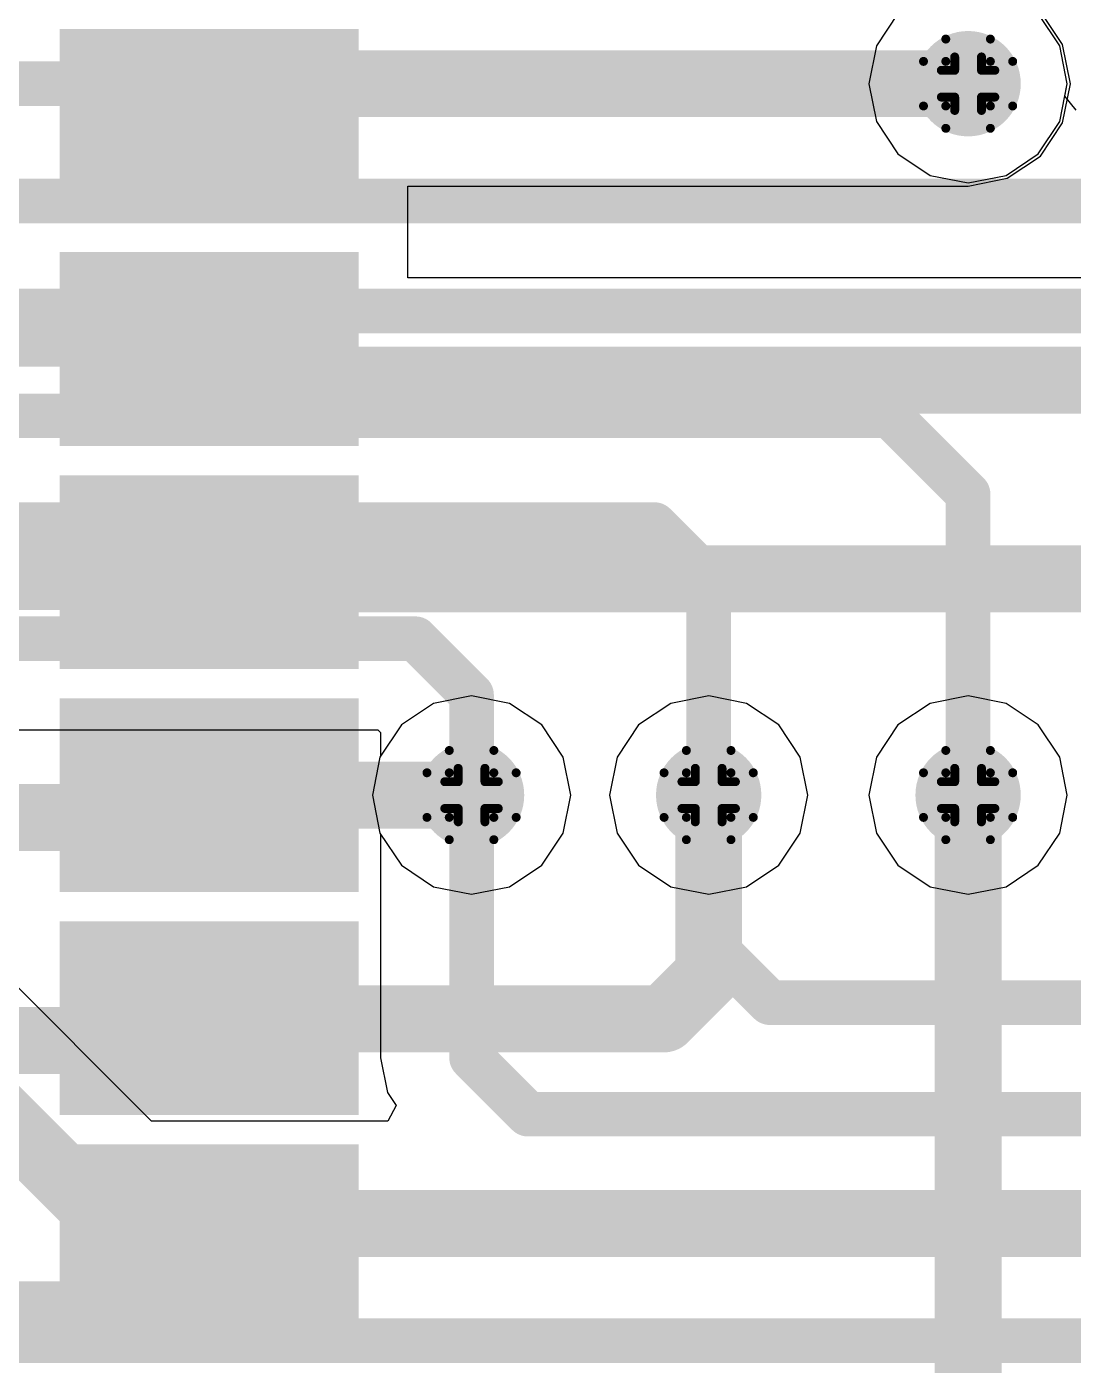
# Model space of a CAD drawing. Header units: inches. Extents: x 0 to 198, y 0 to 199.
# Drawn here: x 3.2224 to 3.457, y 2.0547 to 2.3548 of the extents above; entities that cross this region are included whole.
import ezdxf

# ---------------------------------------------------------------- set-up
doc = ezdxf.new("R2010")
doc.units = ezdxf.units.IN
doc.header["$MEASUREMENT"] = 0
for name, color, linetype in [('Bottom Layer', 5, 'Continuous'), ('Drill Drawing', 1, 'Continuous'), ('Layer 1', 16, 'Continuous'), ('Layer 2', 76, 'Continuous'), ('Top Layer', 1, 'Continuous'), ('Top Paste', 8, 'Continuous'), ('Top Solder', 216, 'Continuous'), ('Via Holes', 16, 'Continuous')]:
    doc.layers.add(name, color=color, linetype=linetype)

# ---------------------------------------------------------------- blocks, each defined once
blk = doc.blocks.new('41_SMD_UFL_M______47')
at = {"layer": 'Top Layer'}
for points in [[(-0.37402, 0.01732), (-0.31496, 0.01732), (-0.31496, -0.01811), (-0.37402, -0.01811)], [(-0.37402, -0.03268), (-0.31496, -0.03268), (-0.31496, -0.06811), (-0.37402, -0.06811)], [(-0.37402, -0.08268), (-0.31496, -0.08268), (-0.31496, -0.11811), (-0.37402, -0.11811)], [(-0.37402, -0.13268), (-0.31496, -0.13268), (-0.31496, -0.16811), (-0.37402, -0.16811)], [(-0.37402, -0.18268), (-0.31496, -0.18268), (-0.31496, -0.21811), (-0.37402, -0.21811)], [(-0.37402, -0.23268), (-0.31496, -0.23268), (-0.31496, -0.26811), (-0.37402, -0.26811)]]:
    blk.add_hatch(color=1, dxfattribs=at).paths.add_polyline_path(points)
at = {"layer": 'Top Paste'}
for points in [[(-0.37402, 0.01732), (-0.31496, 0.01732), (-0.31496, -0.01811), (-0.37402, -0.01811)], [(-0.37402, -0.03268), (-0.31496, -0.03268), (-0.31496, -0.06811), (-0.37402, -0.06811)], [(-0.37402, -0.08268), (-0.31496, -0.08268), (-0.31496, -0.11811), (-0.37402, -0.11811)], [(-0.37402, -0.13268), (-0.31496, -0.13268), (-0.31496, -0.16811), (-0.37402, -0.16811)], [(-0.37402, -0.18268), (-0.31496, -0.18268), (-0.31496, -0.21811), (-0.37402, -0.21811)], [(-0.37402, -0.23268), (-0.31496, -0.23268), (-0.31496, -0.26811), (-0.37402, -0.26811)]]:
    blk.add_hatch(color=8, dxfattribs=at).paths.add_polyline_path(points)
at = {"layer": 'Top Solder'}
for points in [[(-0.37802, 0.02132), (-0.31096, 0.02132), (-0.31096, -0.02211), (-0.37802, -0.02211)], [(-0.37802, -0.02868), (-0.31096, -0.02868), (-0.31096, -0.07211), (-0.37802, -0.07211)], [(-0.37802, -0.07868), (-0.31096, -0.07868), (-0.31096, -0.12211), (-0.37802, -0.12211)], [(-0.37802, -0.12868), (-0.31096, -0.12868), (-0.31096, -0.17211), (-0.37802, -0.17211)], [(-0.37802, -0.17868), (-0.31096, -0.17868), (-0.31096, -0.22211), (-0.37802, -0.22211)], [(-0.37802, -0.22868), (-0.31096, -0.22868), (-0.31096, -0.27211), (-0.37802, -0.27211)]]:
    blk.add_hatch(color=216, dxfattribs=at).paths.add_polyline_path(points)

msp = doc.modelspace()

# ---------------------------------------------------------------- hatches: boundary and pattern name
at = {"layer": 'Bottom Layer'}
h = msp.add_hatch(color=5, dxfattribs=at)
edge = h.paths.add_edge_path()
edge.add_arc((3.43346, 2.342), 0.01181, 0, 360)
h = msp.add_hatch(color=5, dxfattribs=at)
edge = h.paths.add_edge_path()
edge.add_arc((3.32212, 2.18253), 0.01181, 0, 360)
h = msp.add_hatch(color=5, dxfattribs=at)
edge = h.paths.add_edge_path()
edge.add_arc((3.37529, 2.18253), 0.01181, 0, 360)
h = msp.add_hatch(color=5, dxfattribs=at)
edge = h.paths.add_edge_path()
edge.add_arc((3.43346, 2.18253), 0.01181, 0, 360)
at = {"layer": 'Layer 1'}
h = msp.add_hatch(color=16, dxfattribs=at)
edge = h.paths.add_edge_path()
edge.add_arc((3.43346, 2.342), 0.01181, 0, 360)
h = msp.add_hatch(color=16, dxfattribs=at)
edge = h.paths.add_edge_path()
edge.add_arc((3.32212, 2.18253), 0.01181, 0, 360)
h = msp.add_hatch(color=16, dxfattribs=at)
edge = h.paths.add_edge_path()
edge.add_arc((3.37529, 2.18253), 0.01181, 0, 360)
h = msp.add_hatch(color=16, dxfattribs=at)
edge = h.paths.add_edge_path()
edge.add_arc((3.43346, 2.18253), 0.01181, 0, 360)
at = {"layer": 'Layer 2'}
h = msp.add_hatch(color=76, dxfattribs=at)
edge = h.paths.add_edge_path()
edge.add_arc((3.43346, 2.342), 0.01181, 0, 360)
h = msp.add_hatch(color=76, dxfattribs=at)
edge = h.paths.add_edge_path()
edge.add_arc((3.32212, 2.18253), 0.01181, 0, 360)
h = msp.add_hatch(color=76, dxfattribs=at)
edge = h.paths.add_edge_path()
edge.add_arc((3.37529, 2.18253), 0.01181, 0, 360)
h = msp.add_hatch(color=76, dxfattribs=at)
edge = h.paths.add_edge_path()
edge.add_arc((3.43346, 2.18253), 0.01181, 0, 360)
at = {"layer": 'Top Layer'}
h = msp.add_hatch(color=1, dxfattribs=at)
edge = h.paths.add_edge_path()
edge.add_arc((3.43346, 2.342), 0.01181, 0, 360)
h = msp.add_hatch(color=1, dxfattribs=at)
edge = h.paths.add_edge_path()
edge.add_arc((3.32212, 2.18253), 0.01181, 0, 360)
h = msp.add_hatch(color=1, dxfattribs=at)
edge = h.paths.add_edge_path()
edge.add_arc((3.37529, 2.18253), 0.01181, 0, 360)
h = msp.add_hatch(color=1, dxfattribs=at)
edge = h.paths.add_edge_path()
edge.add_arc((3.43346, 2.18253), 0.01181, 0, 360)
at = {"layer": 'Via Holes'}
h = msp.add_hatch(color=7, dxfattribs=at)
edge = h.paths.add_edge_path()
edge.add_arc((3.43346, 2.342), 0.00591, 0, 360)
h = msp.add_hatch(color=7, dxfattribs=at)
edge = h.paths.add_edge_path()
edge.add_arc((3.32212, 2.18253), 0.00591, 0, 360)
h = msp.add_hatch(color=7, dxfattribs=at)
edge = h.paths.add_edge_path()
edge.add_arc((3.37529, 2.18253), 0.00591, 0, 360)
h = msp.add_hatch(color=7, dxfattribs=at)
edge = h.paths.add_edge_path()
edge.add_arc((3.43346, 2.18253), 0.00591, 0, 360)

# ---------------------------------------------------------------- linework, layer by layer
at = {"layer": 'Bottom Layer'}
for p, q in [((3.45401, 2.35051), (3.44918, 2.35772)), ((3.4557, 2.342), (3.45401, 2.35051)), ((3.45514, 2.33917), (3.4557, 2.342)), ((3.45767, 2.33608), (3.45514, 2.33917)), ((3.06132, 2.19718), (3.3011, 2.19718)), ((3.3011, 2.19718), (3.30173, 2.19655)), ((3.30173, 2.19655), (3.30173, 2.19127)), ((3.30158, 2.19104), (3.29989, 2.18253)), ((3.30173, 2.19127), (3.30158, 2.19104)), ((3.29989, 2.18253), (3.30158, 2.17402)), ((3.30158, 2.17402), (3.30173, 2.17379)), ((3.30173, 2.17379), (3.30173, 2.12366)), ((3.25036, 2.10945), (3.20545, 2.15437)), ((3.30173, 2.12366), (3.30328, 2.11585)), ((3.30328, 2.11585), (3.3052, 2.11298)), ((3.3052, 2.11298), (3.30332, 2.10945)), ((3.30332, 2.10945), (3.25036, 2.10945))]:
    msp.add_line(p, q, dxfattribs=at)
for points in [[(2.34664, 2.342, 0.01, 0.01, 0), (3.43346, 2.342, 0.01, 0.01, 0)], [(2.77, 2.31569, 0.01, 0.01, 0), (3.51431, 2.31569, 0.01, 0.01, 0)], [(2.21598, 2.29102, 0.01, 0.01, 0), (3.46748, 2.29102, 0.01, 0.01, 0)], [(2.19415, 2.26754, 0.01, 0.01, 0), (3.41592, 2.26754, 0.01, 0.01, 0)], [(3.41592, 2.26754, 0.01, 0.01, 0), (3.43346, 2.25, 0.01, 0.01, 0)], [(3.43346, 2.18253, 0.01, 0.01, 0), (3.43346, 2.25, 0.01, 0.01, 0)], [(2.94, 2.24317, 0.01, 0.01, 0), (3.36312, 2.24317, 0.01, 0.01, 0)], [(3.36312, 2.24317, 0.01, 0.01, 0), (3.37529, 2.231, 0.01, 0.01, 0)], [(3.37529, 2.18253, 0.01, 0.01, 0), (3.37529, 2.231, 0.01, 0.01, 0)], [(3.05258, 2.21758, 0.01, 0.01, 0), (3.30955, 2.21758, 0.01, 0.01, 0)], [(3.30955, 2.21758, 0.01, 0.01, 0), (3.32212, 2.205, 0.01, 0.01, 0)], [(3.32212, 2.18253, 0.01, 0.01, 0), (3.32212, 2.205, 0.01, 0.01, 0)], [(3.32212, 2.12366, 0.01, 0.01, 0), (3.32212, 2.18253, 0.01, 0.01, 0)], [(3.37529, 2.14971, 0.01, 0.01, 0), (3.37529, 2.18253, 0.01, 0.01, 0)], [(3.37529, 2.14971, 0.01, 0.01, 0), (3.389, 2.136, 0.01, 0.01, 0)], [(3.18922, 2.13815, 0.015, 0.015, 0), (3.24086, 2.08651, 0.015, 0.015, 0)], [(3.389, 2.136, 0.01, 0.01, 0), (3.587, 2.136, 0.01, 0.01, 0)], [(3.32212, 2.12366, 0.01, 0.01, 0), (3.33478, 2.111, 0.01, 0.01, 0)], [(3.33478, 2.111, 0.01, 0.01, 0), (3.6074, 2.111, 0.01, 0.01, 0)], [(3.24086, 2.08651, 0.015, 0.015, 0), (4.05983, 2.08651, 0.015, 0.015, 0)], [(1.04989, 2.0602, 0.01, 0.01, 0), (3.83274, 2.0602, 0.01, 0.01, 0)]]:
    msp.add_lwpolyline(points, format="xyseb", dxfattribs=at)
for points in [[(3.43096, 2.342, 0.005, 0.005, 1), (3.43596, 2.342, 0.005, 0.005, 1)], [(3.41342, 2.26754, 0.005, 0.005, 1), (3.41842, 2.26754, 0.005, 0.005, 1)], [(3.41342, 2.26754, 0.005, 0.005, 1), (3.41842, 2.26754, 0.005, 0.005, 1)], [(3.43096, 2.25, 0.005, 0.005, 1), (3.43596, 2.25, 0.005, 0.005, 1)], [(3.43096, 2.25, 0.005, 0.005, 1), (3.43596, 2.25, 0.005, 0.005, 1)], [(3.36062, 2.24317, 0.005, 0.005, 1), (3.36562, 2.24317, 0.005, 0.005, 1)], [(3.36062, 2.24317, 0.005, 0.005, 1), (3.36562, 2.24317, 0.005, 0.005, 1)], [(3.37279, 2.231, 0.005, 0.005, 1), (3.37779, 2.231, 0.005, 0.005, 1)], [(3.37279, 2.231, 0.005, 0.005, 1), (3.37779, 2.231, 0.005, 0.005, 1)], [(3.30705, 2.21758, 0.005, 0.005, 1), (3.31205, 2.21758, 0.005, 0.005, 1)], [(3.30705, 2.21758, 0.005, 0.005, 1), (3.31205, 2.21758, 0.005, 0.005, 1)], [(3.31962, 2.205, 0.005, 0.005, 1), (3.32462, 2.205, 0.005, 0.005, 1)], [(3.31962, 2.205, 0.005, 0.005, 1), (3.32462, 2.205, 0.005, 0.005, 1)], [(3.31962, 2.18253, 0.005, 0.005, 1), (3.32462, 2.18253, 0.005, 0.005, 1)], [(3.31962, 2.18253, 0.005, 0.005, 1), (3.32462, 2.18253, 0.005, 0.005, 1)], [(3.37279, 2.18253, 0.005, 0.005, 1), (3.37779, 2.18253, 0.005, 0.005, 1)], [(3.37279, 2.18253, 0.005, 0.005, 1), (3.37779, 2.18253, 0.005, 0.005, 1)], [(3.43096, 2.18253, 0.005, 0.005, 1), (3.43596, 2.18253, 0.005, 0.005, 1)], [(3.37279, 2.14971, 0.005, 0.005, 1), (3.37779, 2.14971, 0.005, 0.005, 1)], [(3.37279, 2.14971, 0.005, 0.005, 1), (3.37779, 2.14971, 0.005, 0.005, 1)], [(3.3865, 2.136, 0.005, 0.005, 1), (3.3915, 2.136, 0.005, 0.005, 1)], [(3.3865, 2.136, 0.005, 0.005, 1), (3.3915, 2.136, 0.005, 0.005, 1)], [(3.31962, 2.12366, 0.005, 0.005, 1), (3.32462, 2.12366, 0.005, 0.005, 1)], [(3.31962, 2.12366, 0.005, 0.005, 1), (3.32462, 2.12366, 0.005, 0.005, 1)], [(3.33228, 2.111, 0.005, 0.005, 1), (3.33728, 2.111, 0.005, 0.005, 1)], [(3.33228, 2.111, 0.005, 0.005, 1), (3.33728, 2.111, 0.005, 0.005, 1)], [(3.23711, 2.08651, 0.0075, 0.0075, 1), (3.24461, 2.08651, 0.0075, 0.0075, 1)], [(3.23711, 2.08651, 0.0075, 0.0075, 1), (3.24461, 2.08651, 0.0075, 0.0075, 1)]]:
    msp.add_lwpolyline(points, format="xyseb", close=True, dxfattribs=at)
at = {"layer": 'Drill Drawing'}
for points in [[(3.42846, 2.347, 0.002, 0.002, 0), (3.42846, 2.352, 0.002, 0.002, 0)], [(3.42846, 2.352, 0.002, 0.002, 0), (3.43846, 2.352, 0.002, 0.002, 0)], [(3.43846, 2.347, 0.002, 0.002, 0), (3.43846, 2.352, 0.002, 0.002, 0)], [(3.42346, 2.337, 0.002, 0.002, 0), (3.42346, 2.347, 0.002, 0.002, 0)], [(3.42346, 2.347, 0.002, 0.002, 0), (3.42846, 2.347, 0.002, 0.002, 0)], [(3.43046, 2.345, 0.002, 0.002, 0), (3.43046, 2.348, 0.002, 0.002, 0)], [(3.43046, 2.348, 0.002, 0.002, 0), (3.43646, 2.348, 0.002, 0.002, 0)], [(3.43646, 2.345, 0.002, 0.002, 0), (3.43646, 2.348, 0.002, 0.002, 0)], [(3.43846, 2.347, 0.002, 0.002, 0), (3.44346, 2.347, 0.002, 0.002, 0)], [(3.44346, 2.337, 0.002, 0.002, 0), (3.44346, 2.347, 0.002, 0.002, 0)], [(3.42746, 2.339, 0.002, 0.002, 0), (3.42746, 2.345, 0.002, 0.002, 0)], [(3.42746, 2.345, 0.002, 0.002, 0), (3.43046, 2.345, 0.002, 0.002, 0)], [(3.43646, 2.345, 0.002, 0.002, 0), (3.43946, 2.345, 0.002, 0.002, 0)], [(3.43946, 2.339, 0.002, 0.002, 0), (3.43946, 2.345, 0.002, 0.002, 0)], [(3.42346, 2.337, 0.002, 0.002, 0), (3.42846, 2.337, 0.002, 0.002, 0)], [(3.42746, 2.339, 0.002, 0.002, 0), (3.43046, 2.339, 0.002, 0.002, 0)], [(3.42846, 2.332, 0.002, 0.002, 0), (3.42846, 2.337, 0.002, 0.002, 0)], [(3.43046, 2.336, 0.002, 0.002, 0), (3.43046, 2.339, 0.002, 0.002, 0)], [(3.43646, 2.339, 0.002, 0.002, 0), (3.43946, 2.339, 0.002, 0.002, 0)], [(3.43646, 2.336, 0.002, 0.002, 0), (3.43646, 2.339, 0.002, 0.002, 0)], [(3.43846, 2.337, 0.002, 0.002, 0), (3.44346, 2.337, 0.002, 0.002, 0)], [(3.43846, 2.332, 0.002, 0.002, 0), (3.43846, 2.337, 0.002, 0.002, 0)], [(3.43046, 2.336, 0.002, 0.002, 0), (3.43646, 2.336, 0.002, 0.002, 0)], [(3.42846, 2.332, 0.002, 0.002, 0), (3.43846, 2.332, 0.002, 0.002, 0)], [(3.31712, 2.18753, 0.002, 0.002, 0), (3.31712, 2.19253, 0.002, 0.002, 0)], [(3.31712, 2.19253, 0.002, 0.002, 0), (3.32712, 2.19253, 0.002, 0.002, 0)], [(3.32712, 2.18753, 0.002, 0.002, 0), (3.32712, 2.19253, 0.002, 0.002, 0)], [(3.37029, 2.18753, 0.002, 0.002, 0), (3.37029, 2.19253, 0.002, 0.002, 0)], [(3.37029, 2.19253, 0.002, 0.002, 0), (3.38029, 2.19253, 0.002, 0.002, 0)], [(3.38029, 2.18753, 0.002, 0.002, 0), (3.38029, 2.19253, 0.002, 0.002, 0)], [(3.42846, 2.18753, 0.002, 0.002, 0), (3.42846, 2.19253, 0.002, 0.002, 0)], [(3.42846, 2.19253, 0.002, 0.002, 0), (3.43846, 2.19253, 0.002, 0.002, 0)], [(3.43846, 2.18753, 0.002, 0.002, 0), (3.43846, 2.19253, 0.002, 0.002, 0)], [(3.31212, 2.17753, 0.002, 0.002, 0), (3.31212, 2.18753, 0.002, 0.002, 0)], [(3.31212, 2.18753, 0.002, 0.002, 0), (3.31712, 2.18753, 0.002, 0.002, 0)], [(3.31912, 2.18553, 0.002, 0.002, 0), (3.31912, 2.18853, 0.002, 0.002, 0)], [(3.31912, 2.18853, 0.002, 0.002, 0), (3.32512, 2.18853, 0.002, 0.002, 0)], [(3.32512, 2.18553, 0.002, 0.002, 0), (3.32512, 2.18853, 0.002, 0.002, 0)], [(3.32712, 2.18753, 0.002, 0.002, 0), (3.33212, 2.18753, 0.002, 0.002, 0)], [(3.33212, 2.17753, 0.002, 0.002, 0), (3.33212, 2.18753, 0.002, 0.002, 0)], [(3.36529, 2.17753, 0.002, 0.002, 0), (3.36529, 2.18753, 0.002, 0.002, 0)], [(3.36529, 2.18753, 0.002, 0.002, 0), (3.37029, 2.18753, 0.002, 0.002, 0)], [(3.37229, 2.18553, 0.002, 0.002, 0), (3.37229, 2.18853, 0.002, 0.002, 0)], [(3.37229, 2.18853, 0.002, 0.002, 0), (3.37829, 2.18853, 0.002, 0.002, 0)], [(3.37829, 2.18553, 0.002, 0.002, 0), (3.37829, 2.18853, 0.002, 0.002, 0)], [(3.38029, 2.18753, 0.002, 0.002, 0), (3.38529, 2.18753, 0.002, 0.002, 0)], [(3.38529, 2.17753, 0.002, 0.002, 0), (3.38529, 2.18753, 0.002, 0.002, 0)], [(3.42346, 2.17753, 0.002, 0.002, 0), (3.42346, 2.18753, 0.002, 0.002, 0)], [(3.42346, 2.18753, 0.002, 0.002, 0), (3.42846, 2.18753, 0.002, 0.002, 0)], [(3.43046, 2.18553, 0.002, 0.002, 0), (3.43046, 2.18853, 0.002, 0.002, 0)], [(3.43046, 2.18853, 0.002, 0.002, 0), (3.43646, 2.18853, 0.002, 0.002, 0)], [(3.43646, 2.18553, 0.002, 0.002, 0), (3.43646, 2.18853, 0.002, 0.002, 0)], [(3.43846, 2.18753, 0.002, 0.002, 0), (3.44346, 2.18753, 0.002, 0.002, 0)], [(3.44346, 2.17753, 0.002, 0.002, 0), (3.44346, 2.18753, 0.002, 0.002, 0)], [(3.31612, 2.17953, 0.002, 0.002, 0), (3.31612, 2.18553, 0.002, 0.002, 0)], [(3.31612, 2.18553, 0.002, 0.002, 0), (3.31912, 2.18553, 0.002, 0.002, 0)], [(3.32512, 2.18553, 0.002, 0.002, 0), (3.32812, 2.18553, 0.002, 0.002, 0)], [(3.32812, 2.17953, 0.002, 0.002, 0), (3.32812, 2.18553, 0.002, 0.002, 0)], [(3.36929, 2.17953, 0.002, 0.002, 0), (3.36929, 2.18553, 0.002, 0.002, 0)], [(3.36929, 2.18553, 0.002, 0.002, 0), (3.37229, 2.18553, 0.002, 0.002, 0)], [(3.37829, 2.18553, 0.002, 0.002, 0), (3.38129, 2.18553, 0.002, 0.002, 0)], [(3.38129, 2.17953, 0.002, 0.002, 0), (3.38129, 2.18553, 0.002, 0.002, 0)], [(3.42746, 2.17953, 0.002, 0.002, 0), (3.42746, 2.18553, 0.002, 0.002, 0)], [(3.42746, 2.18553, 0.002, 0.002, 0), (3.43046, 2.18553, 0.002, 0.002, 0)], [(3.43646, 2.18553, 0.002, 0.002, 0), (3.43946, 2.18553, 0.002, 0.002, 0)], [(3.43946, 2.17953, 0.002, 0.002, 0), (3.43946, 2.18553, 0.002, 0.002, 0)], [(3.31212, 2.17753, 0.002, 0.002, 0), (3.31712, 2.17753, 0.002, 0.002, 0)], [(3.31612, 2.17953, 0.002, 0.002, 0), (3.31912, 2.17953, 0.002, 0.002, 0)], [(3.31712, 2.17253, 0.002, 0.002, 0), (3.31712, 2.17753, 0.002, 0.002, 0)], [(3.31912, 2.17653, 0.002, 0.002, 0), (3.31912, 2.17953, 0.002, 0.002, 0)], [(3.32512, 2.17953, 0.002, 0.002, 0), (3.32812, 2.17953, 0.002, 0.002, 0)], [(3.32512, 2.17653, 0.002, 0.002, 0), (3.32512, 2.17953, 0.002, 0.002, 0)], [(3.32712, 2.17753, 0.002, 0.002, 0), (3.33212, 2.17753, 0.002, 0.002, 0)], [(3.32712, 2.17253, 0.002, 0.002, 0), (3.32712, 2.17753, 0.002, 0.002, 0)], [(3.36529, 2.17753, 0.002, 0.002, 0), (3.37029, 2.17753, 0.002, 0.002, 0)], [(3.36929, 2.17953, 0.002, 0.002, 0), (3.37229, 2.17953, 0.002, 0.002, 0)], [(3.37029, 2.17253, 0.002, 0.002, 0), (3.37029, 2.17753, 0.002, 0.002, 0)], [(3.37229, 2.17653, 0.002, 0.002, 0), (3.37229, 2.17953, 0.002, 0.002, 0)], [(3.37829, 2.17953, 0.002, 0.002, 0), (3.38129, 2.17953, 0.002, 0.002, 0)], [(3.37829, 2.17653, 0.002, 0.002, 0), (3.37829, 2.17953, 0.002, 0.002, 0)], [(3.38029, 2.17753, 0.002, 0.002, 0), (3.38529, 2.17753, 0.002, 0.002, 0)], [(3.38029, 2.17253, 0.002, 0.002, 0), (3.38029, 2.17753, 0.002, 0.002, 0)], [(3.42346, 2.17753, 0.002, 0.002, 0), (3.42846, 2.17753, 0.002, 0.002, 0)], [(3.42746, 2.17953, 0.002, 0.002, 0), (3.43046, 2.17953, 0.002, 0.002, 0)], [(3.42846, 2.17253, 0.002, 0.002, 0), (3.42846, 2.17753, 0.002, 0.002, 0)], [(3.43046, 2.17653, 0.002, 0.002, 0), (3.43046, 2.17953, 0.002, 0.002, 0)], [(3.43646, 2.17953, 0.002, 0.002, 0), (3.43946, 2.17953, 0.002, 0.002, 0)], [(3.43646, 2.17653, 0.002, 0.002, 0), (3.43646, 2.17953, 0.002, 0.002, 0)], [(3.43846, 2.17753, 0.002, 0.002, 0), (3.44346, 2.17753, 0.002, 0.002, 0)], [(3.43846, 2.17253, 0.002, 0.002, 0), (3.43846, 2.17753, 0.002, 0.002, 0)], [(3.31912, 2.17653, 0.002, 0.002, 0), (3.32512, 2.17653, 0.002, 0.002, 0)], [(3.37229, 2.17653, 0.002, 0.002, 0), (3.37829, 2.17653, 0.002, 0.002, 0)], [(3.43046, 2.17653, 0.002, 0.002, 0), (3.43646, 2.17653, 0.002, 0.002, 0)], [(3.31712, 2.17253, 0.002, 0.002, 0), (3.32712, 2.17253, 0.002, 0.002, 0)], [(3.37029, 2.17253, 0.002, 0.002, 0), (3.38029, 2.17253, 0.002, 0.002, 0)], [(3.42846, 2.17253, 0.002, 0.002, 0), (3.43846, 2.17253, 0.002, 0.002, 0)]]:
    msp.add_lwpolyline(points, format="xyseb", dxfattribs=at)
for points in [[(3.42796, 2.352, 0.001, 0.001, 1), (3.42896, 2.352, 0.001, 0.001, 1)], [(3.42796, 2.352, 0.001, 0.001, 1), (3.42896, 2.352, 0.001, 0.001, 1)], [(3.43796, 2.352, 0.001, 0.001, 1), (3.43896, 2.352, 0.001, 0.001, 1)], [(3.43796, 2.352, 0.001, 0.001, 1), (3.43896, 2.352, 0.001, 0.001, 1)], [(3.42296, 2.347, 0.001, 0.001, 1), (3.42396, 2.347, 0.001, 0.001, 1)], [(3.42296, 2.347, 0.001, 0.001, 1), (3.42396, 2.347, 0.001, 0.001, 1)], [(3.42796, 2.347, 0.001, 0.001, 1), (3.42896, 2.347, 0.001, 0.001, 1)], [(3.42796, 2.347, 0.001, 0.001, 1), (3.42896, 2.347, 0.001, 0.001, 1)], [(3.42996, 2.348, 0.001, 0.001, 1), (3.43096, 2.348, 0.001, 0.001, 1)], [(3.42996, 2.348, 0.001, 0.001, 1), (3.43096, 2.348, 0.001, 0.001, 1)], [(3.43596, 2.348, 0.001, 0.001, 1), (3.43696, 2.348, 0.001, 0.001, 1)], [(3.43596, 2.348, 0.001, 0.001, 1), (3.43696, 2.348, 0.001, 0.001, 1)], [(3.43796, 2.347, 0.001, 0.001, 1), (3.43896, 2.347, 0.001, 0.001, 1)], [(3.43796, 2.347, 0.001, 0.001, 1), (3.43896, 2.347, 0.001, 0.001, 1)], [(3.44296, 2.347, 0.001, 0.001, 1), (3.44396, 2.347, 0.001, 0.001, 1)], [(3.44296, 2.347, 0.001, 0.001, 1), (3.44396, 2.347, 0.001, 0.001, 1)], [(3.42696, 2.345, 0.001, 0.001, 1), (3.42796, 2.345, 0.001, 0.001, 1)], [(3.42696, 2.345, 0.001, 0.001, 1), (3.42796, 2.345, 0.001, 0.001, 1)], [(3.42996, 2.345, 0.001, 0.001, 1), (3.43096, 2.345, 0.001, 0.001, 1)], [(3.42996, 2.345, 0.001, 0.001, 1), (3.43096, 2.345, 0.001, 0.001, 1)], [(3.43596, 2.345, 0.001, 0.001, 1), (3.43696, 2.345, 0.001, 0.001, 1)], [(3.43596, 2.345, 0.001, 0.001, 1), (3.43696, 2.345, 0.001, 0.001, 1)], [(3.43896, 2.345, 0.001, 0.001, 1), (3.43996, 2.345, 0.001, 0.001, 1)], [(3.43896, 2.345, 0.001, 0.001, 1), (3.43996, 2.345, 0.001, 0.001, 1)], [(3.42296, 2.337, 0.001, 0.001, 1), (3.42396, 2.337, 0.001, 0.001, 1)], [(3.42296, 2.337, 0.001, 0.001, 1), (3.42396, 2.337, 0.001, 0.001, 1)], [(3.42696, 2.339, 0.001, 0.001, 1), (3.42796, 2.339, 0.001, 0.001, 1)], [(3.42696, 2.339, 0.001, 0.001, 1), (3.42796, 2.339, 0.001, 0.001, 1)], [(3.42796, 2.337, 0.001, 0.001, 1), (3.42896, 2.337, 0.001, 0.001, 1)], [(3.42796, 2.337, 0.001, 0.001, 1), (3.42896, 2.337, 0.001, 0.001, 1)], [(3.42996, 2.339, 0.001, 0.001, 1), (3.43096, 2.339, 0.001, 0.001, 1)], [(3.42996, 2.339, 0.001, 0.001, 1), (3.43096, 2.339, 0.001, 0.001, 1)], [(3.43596, 2.339, 0.001, 0.001, 1), (3.43696, 2.339, 0.001, 0.001, 1)], [(3.43596, 2.339, 0.001, 0.001, 1), (3.43696, 2.339, 0.001, 0.001, 1)], [(3.43796, 2.337, 0.001, 0.001, 1), (3.43896, 2.337, 0.001, 0.001, 1)], [(3.43796, 2.337, 0.001, 0.001, 1), (3.43896, 2.337, 0.001, 0.001, 1)], [(3.43896, 2.339, 0.001, 0.001, 1), (3.43996, 2.339, 0.001, 0.001, 1)], [(3.43896, 2.339, 0.001, 0.001, 1), (3.43996, 2.339, 0.001, 0.001, 1)], [(3.44296, 2.337, 0.001, 0.001, 1), (3.44396, 2.337, 0.001, 0.001, 1)], [(3.44296, 2.337, 0.001, 0.001, 1), (3.44396, 2.337, 0.001, 0.001, 1)], [(3.42996, 2.336, 0.001, 0.001, 1), (3.43096, 2.336, 0.001, 0.001, 1)], [(3.42996, 2.336, 0.001, 0.001, 1), (3.43096, 2.336, 0.001, 0.001, 1)], [(3.43596, 2.336, 0.001, 0.001, 1), (3.43696, 2.336, 0.001, 0.001, 1)], [(3.43596, 2.336, 0.001, 0.001, 1), (3.43696, 2.336, 0.001, 0.001, 1)], [(3.42796, 2.332, 0.001, 0.001, 1), (3.42896, 2.332, 0.001, 0.001, 1)], [(3.42796, 2.332, 0.001, 0.001, 1), (3.42896, 2.332, 0.001, 0.001, 1)], [(3.43796, 2.332, 0.001, 0.001, 1), (3.43896, 2.332, 0.001, 0.001, 1)], [(3.43796, 2.332, 0.001, 0.001, 1), (3.43896, 2.332, 0.001, 0.001, 1)], [(3.31662, 2.19253, 0.001, 0.001, 1), (3.31762, 2.19253, 0.001, 0.001, 1)], [(3.31662, 2.19253, 0.001, 0.001, 1), (3.31762, 2.19253, 0.001, 0.001, 1)], [(3.32662, 2.19253, 0.001, 0.001, 1), (3.32762, 2.19253, 0.001, 0.001, 1)], [(3.32662, 2.19253, 0.001, 0.001, 1), (3.32762, 2.19253, 0.001, 0.001, 1)], [(3.36979, 2.19253, 0.001, 0.001, 1), (3.37079, 2.19253, 0.001, 0.001, 1)], [(3.36979, 2.19253, 0.001, 0.001, 1), (3.37079, 2.19253, 0.001, 0.001, 1)], [(3.37979, 2.19253, 0.001, 0.001, 1), (3.38079, 2.19253, 0.001, 0.001, 1)], [(3.37979, 2.19253, 0.001, 0.001, 1), (3.38079, 2.19253, 0.001, 0.001, 1)], [(3.42796, 2.19253, 0.001, 0.001, 1), (3.42896, 2.19253, 0.001, 0.001, 1)], [(3.42796, 2.19253, 0.001, 0.001, 1), (3.42896, 2.19253, 0.001, 0.001, 1)], [(3.43796, 2.19253, 0.001, 0.001, 1), (3.43896, 2.19253, 0.001, 0.001, 1)], [(3.43796, 2.19253, 0.001, 0.001, 1), (3.43896, 2.19253, 0.001, 0.001, 1)], [(3.31162, 2.18753, 0.001, 0.001, 1), (3.31262, 2.18753, 0.001, 0.001, 1)], [(3.31162, 2.18753, 0.001, 0.001, 1), (3.31262, 2.18753, 0.001, 0.001, 1)], [(3.31662, 2.18753, 0.001, 0.001, 1), (3.31762, 2.18753, 0.001, 0.001, 1)], [(3.31662, 2.18753, 0.001, 0.001, 1), (3.31762, 2.18753, 0.001, 0.001, 1)], [(3.31862, 2.18853, 0.001, 0.001, 1), (3.31962, 2.18853, 0.001, 0.001, 1)], [(3.31862, 2.18853, 0.001, 0.001, 1), (3.31962, 2.18853, 0.001, 0.001, 1)], [(3.32462, 2.18853, 0.001, 0.001, 1), (3.32562, 2.18853, 0.001, 0.001, 1)], [(3.32462, 2.18853, 0.001, 0.001, 1), (3.32562, 2.18853, 0.001, 0.001, 1)], [(3.32662, 2.18753, 0.001, 0.001, 1), (3.32762, 2.18753, 0.001, 0.001, 1)], [(3.32662, 2.18753, 0.001, 0.001, 1), (3.32762, 2.18753, 0.001, 0.001, 1)], [(3.33162, 2.18753, 0.001, 0.001, 1), (3.33262, 2.18753, 0.001, 0.001, 1)], [(3.33162, 2.18753, 0.001, 0.001, 1), (3.33262, 2.18753, 0.001, 0.001, 1)], [(3.36479, 2.18753, 0.001, 0.001, 1), (3.36579, 2.18753, 0.001, 0.001, 1)], [(3.36479, 2.18753, 0.001, 0.001, 1), (3.36579, 2.18753, 0.001, 0.001, 1)], [(3.36979, 2.18753, 0.001, 0.001, 1), (3.37079, 2.18753, 0.001, 0.001, 1)], [(3.36979, 2.18753, 0.001, 0.001, 1), (3.37079, 2.18753, 0.001, 0.001, 1)], [(3.37179, 2.18853, 0.001, 0.001, 1), (3.37279, 2.18853, 0.001, 0.001, 1)], [(3.37179, 2.18853, 0.001, 0.001, 1), (3.37279, 2.18853, 0.001, 0.001, 1)], [(3.37779, 2.18853, 0.001, 0.001, 1), (3.37879, 2.18853, 0.001, 0.001, 1)], [(3.37779, 2.18853, 0.001, 0.001, 1), (3.37879, 2.18853, 0.001, 0.001, 1)], [(3.37979, 2.18753, 0.001, 0.001, 1), (3.38079, 2.18753, 0.001, 0.001, 1)], [(3.37979, 2.18753, 0.001, 0.001, 1), (3.38079, 2.18753, 0.001, 0.001, 1)], [(3.38479, 2.18753, 0.001, 0.001, 1), (3.38579, 2.18753, 0.001, 0.001, 1)], [(3.38479, 2.18753, 0.001, 0.001, 1), (3.38579, 2.18753, 0.001, 0.001, 1)], [(3.42296, 2.18753, 0.001, 0.001, 1), (3.42396, 2.18753, 0.001, 0.001, 1)], [(3.42296, 2.18753, 0.001, 0.001, 1), (3.42396, 2.18753, 0.001, 0.001, 1)], [(3.42796, 2.18753, 0.001, 0.001, 1), (3.42896, 2.18753, 0.001, 0.001, 1)], [(3.42796, 2.18753, 0.001, 0.001, 1), (3.42896, 2.18753, 0.001, 0.001, 1)], [(3.42996, 2.18853, 0.001, 0.001, 1), (3.43096, 2.18853, 0.001, 0.001, 1)], [(3.42996, 2.18853, 0.001, 0.001, 1), (3.43096, 2.18853, 0.001, 0.001, 1)], [(3.43596, 2.18853, 0.001, 0.001, 1), (3.43696, 2.18853, 0.001, 0.001, 1)], [(3.43596, 2.18853, 0.001, 0.001, 1), (3.43696, 2.18853, 0.001, 0.001, 1)], [(3.43796, 2.18753, 0.001, 0.001, 1), (3.43896, 2.18753, 0.001, 0.001, 1)], [(3.43796, 2.18753, 0.001, 0.001, 1), (3.43896, 2.18753, 0.001, 0.001, 1)], [(3.44296, 2.18753, 0.001, 0.001, 1), (3.44396, 2.18753, 0.001, 0.001, 1)], [(3.44296, 2.18753, 0.001, 0.001, 1), (3.44396, 2.18753, 0.001, 0.001, 1)], [(3.31562, 2.18553, 0.001, 0.001, 1), (3.31662, 2.18553, 0.001, 0.001, 1)], [(3.31562, 2.18553, 0.001, 0.001, 1), (3.31662, 2.18553, 0.001, 0.001, 1)], [(3.31862, 2.18553, 0.001, 0.001, 1), (3.31962, 2.18553, 0.001, 0.001, 1)], [(3.31862, 2.18553, 0.001, 0.001, 1), (3.31962, 2.18553, 0.001, 0.001, 1)], [(3.32462, 2.18553, 0.001, 0.001, 1), (3.32562, 2.18553, 0.001, 0.001, 1)], [(3.32462, 2.18553, 0.001, 0.001, 1), (3.32562, 2.18553, 0.001, 0.001, 1)], [(3.32762, 2.18553, 0.001, 0.001, 1), (3.32862, 2.18553, 0.001, 0.001, 1)], [(3.32762, 2.18553, 0.001, 0.001, 1), (3.32862, 2.18553, 0.001, 0.001, 1)], [(3.36879, 2.18553, 0.001, 0.001, 1), (3.36979, 2.18553, 0.001, 0.001, 1)], [(3.36879, 2.18553, 0.001, 0.001, 1), (3.36979, 2.18553, 0.001, 0.001, 1)], [(3.37179, 2.18553, 0.001, 0.001, 1), (3.37279, 2.18553, 0.001, 0.001, 1)], [(3.37179, 2.18553, 0.001, 0.001, 1), (3.37279, 2.18553, 0.001, 0.001, 1)], [(3.37779, 2.18553, 0.001, 0.001, 1), (3.37879, 2.18553, 0.001, 0.001, 1)], [(3.37779, 2.18553, 0.001, 0.001, 1), (3.37879, 2.18553, 0.001, 0.001, 1)], [(3.38079, 2.18553, 0.001, 0.001, 1), (3.38179, 2.18553, 0.001, 0.001, 1)], [(3.38079, 2.18553, 0.001, 0.001, 1), (3.38179, 2.18553, 0.001, 0.001, 1)], [(3.42696, 2.18553, 0.001, 0.001, 1), (3.42796, 2.18553, 0.001, 0.001, 1)], [(3.42696, 2.18553, 0.001, 0.001, 1), (3.42796, 2.18553, 0.001, 0.001, 1)], [(3.42996, 2.18553, 0.001, 0.001, 1), (3.43096, 2.18553, 0.001, 0.001, 1)], [(3.42996, 2.18553, 0.001, 0.001, 1), (3.43096, 2.18553, 0.001, 0.001, 1)], [(3.43596, 2.18553, 0.001, 0.001, 1), (3.43696, 2.18553, 0.001, 0.001, 1)], [(3.43596, 2.18553, 0.001, 0.001, 1), (3.43696, 2.18553, 0.001, 0.001, 1)], [(3.43896, 2.18553, 0.001, 0.001, 1), (3.43996, 2.18553, 0.001, 0.001, 1)], [(3.43896, 2.18553, 0.001, 0.001, 1), (3.43996, 2.18553, 0.001, 0.001, 1)], [(3.31162, 2.17753, 0.001, 0.001, 1), (3.31262, 2.17753, 0.001, 0.001, 1)], [(3.31162, 2.17753, 0.001, 0.001, 1), (3.31262, 2.17753, 0.001, 0.001, 1)], [(3.31562, 2.17953, 0.001, 0.001, 1), (3.31662, 2.17953, 0.001, 0.001, 1)], [(3.31562, 2.17953, 0.001, 0.001, 1), (3.31662, 2.17953, 0.001, 0.001, 1)], [(3.31662, 2.17753, 0.001, 0.001, 1), (3.31762, 2.17753, 0.001, 0.001, 1)], [(3.31662, 2.17753, 0.001, 0.001, 1), (3.31762, 2.17753, 0.001, 0.001, 1)], [(3.31862, 2.17953, 0.001, 0.001, 1), (3.31962, 2.17953, 0.001, 0.001, 1)], [(3.31862, 2.17953, 0.001, 0.001, 1), (3.31962, 2.17953, 0.001, 0.001, 1)], [(3.32462, 2.17953, 0.001, 0.001, 1), (3.32562, 2.17953, 0.001, 0.001, 1)], [(3.32462, 2.17953, 0.001, 0.001, 1), (3.32562, 2.17953, 0.001, 0.001, 1)], [(3.32662, 2.17753, 0.001, 0.001, 1), (3.32762, 2.17753, 0.001, 0.001, 1)], [(3.32662, 2.17753, 0.001, 0.001, 1), (3.32762, 2.17753, 0.001, 0.001, 1)], [(3.32762, 2.17953, 0.001, 0.001, 1), (3.32862, 2.17953, 0.001, 0.001, 1)], [(3.32762, 2.17953, 0.001, 0.001, 1), (3.32862, 2.17953, 0.001, 0.001, 1)], [(3.33162, 2.17753, 0.001, 0.001, 1), (3.33262, 2.17753, 0.001, 0.001, 1)], [(3.33162, 2.17753, 0.001, 0.001, 1), (3.33262, 2.17753, 0.001, 0.001, 1)], [(3.36479, 2.17753, 0.001, 0.001, 1), (3.36579, 2.17753, 0.001, 0.001, 1)], [(3.36479, 2.17753, 0.001, 0.001, 1), (3.36579, 2.17753, 0.001, 0.001, 1)], [(3.36879, 2.17953, 0.001, 0.001, 1), (3.36979, 2.17953, 0.001, 0.001, 1)], [(3.36879, 2.17953, 0.001, 0.001, 1), (3.36979, 2.17953, 0.001, 0.001, 1)], [(3.36979, 2.17753, 0.001, 0.001, 1), (3.37079, 2.17753, 0.001, 0.001, 1)], [(3.36979, 2.17753, 0.001, 0.001, 1), (3.37079, 2.17753, 0.001, 0.001, 1)], [(3.37179, 2.17953, 0.001, 0.001, 1), (3.37279, 2.17953, 0.001, 0.001, 1)], [(3.37179, 2.17953, 0.001, 0.001, 1), (3.37279, 2.17953, 0.001, 0.001, 1)], [(3.37779, 2.17953, 0.001, 0.001, 1), (3.37879, 2.17953, 0.001, 0.001, 1)], [(3.37779, 2.17953, 0.001, 0.001, 1), (3.37879, 2.17953, 0.001, 0.001, 1)], [(3.37979, 2.17753, 0.001, 0.001, 1), (3.38079, 2.17753, 0.001, 0.001, 1)], [(3.37979, 2.17753, 0.001, 0.001, 1), (3.38079, 2.17753, 0.001, 0.001, 1)], [(3.38079, 2.17953, 0.001, 0.001, 1), (3.38179, 2.17953, 0.001, 0.001, 1)], [(3.38079, 2.17953, 0.001, 0.001, 1), (3.38179, 2.17953, 0.001, 0.001, 1)], [(3.38479, 2.17753, 0.001, 0.001, 1), (3.38579, 2.17753, 0.001, 0.001, 1)], [(3.38479, 2.17753, 0.001, 0.001, 1), (3.38579, 2.17753, 0.001, 0.001, 1)], [(3.42296, 2.17753, 0.001, 0.001, 1), (3.42396, 2.17753, 0.001, 0.001, 1)], [(3.42296, 2.17753, 0.001, 0.001, 1), (3.42396, 2.17753, 0.001, 0.001, 1)], [(3.42696, 2.17953, 0.001, 0.001, 1), (3.42796, 2.17953, 0.001, 0.001, 1)], [(3.42696, 2.17953, 0.001, 0.001, 1), (3.42796, 2.17953, 0.001, 0.001, 1)], [(3.42796, 2.17753, 0.001, 0.001, 1), (3.42896, 2.17753, 0.001, 0.001, 1)], [(3.42796, 2.17753, 0.001, 0.001, 1), (3.42896, 2.17753, 0.001, 0.001, 1)], [(3.42996, 2.17953, 0.001, 0.001, 1), (3.43096, 2.17953, 0.001, 0.001, 1)], [(3.42996, 2.17953, 0.001, 0.001, 1), (3.43096, 2.17953, 0.001, 0.001, 1)], [(3.43596, 2.17953, 0.001, 0.001, 1), (3.43696, 2.17953, 0.001, 0.001, 1)], [(3.43596, 2.17953, 0.001, 0.001, 1), (3.43696, 2.17953, 0.001, 0.001, 1)], [(3.43796, 2.17753, 0.001, 0.001, 1), (3.43896, 2.17753, 0.001, 0.001, 1)], [(3.43796, 2.17753, 0.001, 0.001, 1), (3.43896, 2.17753, 0.001, 0.001, 1)], [(3.43896, 2.17953, 0.001, 0.001, 1), (3.43996, 2.17953, 0.001, 0.001, 1)], [(3.43896, 2.17953, 0.001, 0.001, 1), (3.43996, 2.17953, 0.001, 0.001, 1)], [(3.44296, 2.17753, 0.001, 0.001, 1), (3.44396, 2.17753, 0.001, 0.001, 1)], [(3.44296, 2.17753, 0.001, 0.001, 1), (3.44396, 2.17753, 0.001, 0.001, 1)], [(3.31862, 2.17653, 0.001, 0.001, 1), (3.31962, 2.17653, 0.001, 0.001, 1)], [(3.31862, 2.17653, 0.001, 0.001, 1), (3.31962, 2.17653, 0.001, 0.001, 1)], [(3.32462, 2.17653, 0.001, 0.001, 1), (3.32562, 2.17653, 0.001, 0.001, 1)], [(3.32462, 2.17653, 0.001, 0.001, 1), (3.32562, 2.17653, 0.001, 0.001, 1)], [(3.37179, 2.17653, 0.001, 0.001, 1), (3.37279, 2.17653, 0.001, 0.001, 1)], [(3.37179, 2.17653, 0.001, 0.001, 1), (3.37279, 2.17653, 0.001, 0.001, 1)], [(3.37779, 2.17653, 0.001, 0.001, 1), (3.37879, 2.17653, 0.001, 0.001, 1)], [(3.37779, 2.17653, 0.001, 0.001, 1), (3.37879, 2.17653, 0.001, 0.001, 1)], [(3.42996, 2.17653, 0.001, 0.001, 1), (3.43096, 2.17653, 0.001, 0.001, 1)], [(3.42996, 2.17653, 0.001, 0.001, 1), (3.43096, 2.17653, 0.001, 0.001, 1)], [(3.43596, 2.17653, 0.001, 0.001, 1), (3.43696, 2.17653, 0.001, 0.001, 1)], [(3.43596, 2.17653, 0.001, 0.001, 1), (3.43696, 2.17653, 0.001, 0.001, 1)], [(3.31662, 2.17253, 0.001, 0.001, 1), (3.31762, 2.17253, 0.001, 0.001, 1)], [(3.31662, 2.17253, 0.001, 0.001, 1), (3.31762, 2.17253, 0.001, 0.001, 1)], [(3.32662, 2.17253, 0.001, 0.001, 1), (3.32762, 2.17253, 0.001, 0.001, 1)], [(3.32662, 2.17253, 0.001, 0.001, 1), (3.32762, 2.17253, 0.001, 0.001, 1)], [(3.36979, 2.17253, 0.001, 0.001, 1), (3.37079, 2.17253, 0.001, 0.001, 1)], [(3.36979, 2.17253, 0.001, 0.001, 1), (3.37079, 2.17253, 0.001, 0.001, 1)], [(3.37979, 2.17253, 0.001, 0.001, 1), (3.38079, 2.17253, 0.001, 0.001, 1)], [(3.37979, 2.17253, 0.001, 0.001, 1), (3.38079, 2.17253, 0.001, 0.001, 1)], [(3.42796, 2.17253, 0.001, 0.001, 1), (3.42896, 2.17253, 0.001, 0.001, 1)], [(3.42796, 2.17253, 0.001, 0.001, 1), (3.42896, 2.17253, 0.001, 0.001, 1)], [(3.43796, 2.17253, 0.001, 0.001, 1), (3.43896, 2.17253, 0.001, 0.001, 1)], [(3.43796, 2.17253, 0.001, 0.001, 1), (3.43896, 2.17253, 0.001, 0.001, 1)]]:
    msp.add_lwpolyline(points, format="xyseb", close=True, dxfattribs=at)
at = {"layer": 'Layer 1'}
for p, q in [((3.41773, 2.35772), (3.41291, 2.35051)), ((3.45401, 2.35051), (3.44918, 2.35772)), ((3.41291, 2.35051), (3.41122, 2.342)), ((3.4557, 2.342), (3.45401, 2.35051)), ((3.41122, 2.342), (3.41291, 2.33349)), ((3.45401, 2.33349), (3.4557, 2.342)), ((3.41291, 2.33349), (3.41773, 2.32628)), ((3.44918, 2.32628), (3.45401, 2.33349)), ((3.41773, 2.32628), (3.42495, 2.32145)), ((3.44197, 2.32145), (3.44918, 2.32628)), ((3.42495, 2.32145), (3.43346, 2.31976)), ((3.43346, 2.31976), (3.44197, 2.32145)), ((3.31361, 2.20307), (3.3064, 2.19825)), ((3.32212, 2.20477), (3.31361, 2.20307)), ((3.33063, 2.20307), (3.32212, 2.20477)), ((3.33785, 2.19825), (3.33063, 2.20307)), ((3.36678, 2.20307), (3.35956, 2.19825)), ((3.37529, 2.20477), (3.36678, 2.20307)), ((3.3838, 2.20307), (3.37529, 2.20477)), ((3.39101, 2.19825), (3.3838, 2.20307)), ((3.42495, 2.20307), (3.41773, 2.19825)), ((3.43346, 2.20477), (3.42495, 2.20307)), ((3.44197, 2.20307), (3.43346, 2.20477)), ((3.44918, 2.19825), (3.44197, 2.20307)), ((3.3064, 2.19825), (3.30158, 2.19104)), ((3.34267, 2.19104), (3.33785, 2.19825)), ((3.35956, 2.19825), (3.35474, 2.19104)), ((3.39583, 2.19104), (3.39101, 2.19825)), ((3.41773, 2.19825), (3.41291, 2.19104)), ((3.45401, 2.19104), (3.44918, 2.19825)), ((3.30158, 2.19104), (3.29989, 2.18253)), ((3.34436, 2.18253), (3.34267, 2.19104)), ((3.35474, 2.19104), (3.35305, 2.18253)), ((3.39753, 2.18253), (3.39583, 2.19104)), ((3.41291, 2.19104), (3.41122, 2.18253)), ((3.4557, 2.18253), (3.45401, 2.19104)), ((3.29989, 2.18253), (3.30158, 2.17402)), ((3.34267, 2.17402), (3.34436, 2.18253)), ((3.35305, 2.18253), (3.35474, 2.17402)), ((3.39583, 2.17402), (3.39753, 2.18253)), ((3.41122, 2.18253), (3.41291, 2.17402)), ((3.45401, 2.17402), (3.4557, 2.18253)), ((3.30158, 2.17402), (3.3064, 2.1668)), ((3.33785, 2.1668), (3.34267, 2.17402)), ((3.35474, 2.17402), (3.35956, 2.1668)), ((3.39101, 2.1668), (3.39583, 2.17402)), ((3.41291, 2.17402), (3.41773, 2.1668)), ((3.44918, 2.1668), (3.45401, 2.17402)), ((3.3064, 2.1668), (3.31361, 2.16198)), ((3.33063, 2.16198), (3.33785, 2.1668)), ((3.35956, 2.1668), (3.36678, 2.16198)), ((3.3838, 2.16198), (3.39101, 2.1668)), ((3.41773, 2.1668), (3.42495, 2.16198)), ((3.44197, 2.16198), (3.44918, 2.1668)), ((3.31361, 2.16198), (3.32212, 2.16029)), ((3.32212, 2.16029), (3.33063, 2.16198)), ((3.36678, 2.16198), (3.37529, 2.16029)), ((3.37529, 2.16029), (3.3838, 2.16198)), ((3.42495, 2.16198), (3.43346, 2.16029)), ((3.43346, 2.16029), (3.44197, 2.16198))]:
    msp.add_line(p, q, dxfattribs=at)
at = {"layer": 'Layer 2'}
for p, q in [((3.41773, 2.35772), (3.41291, 2.35051)), ((3.45401, 2.35051), (3.44918, 2.35772)), ((3.41291, 2.35051), (3.41122, 2.342)), ((3.4557, 2.342), (3.45401, 2.35051)), ((3.41122, 2.342), (3.41291, 2.33349)), ((3.45401, 2.33349), (3.4557, 2.342)), ((3.41291, 2.33349), (3.41773, 2.32628)), ((3.44918, 2.32628), (3.45401, 2.33349)), ((3.41773, 2.32628), (3.42495, 2.32145)), ((3.44197, 2.32145), (3.44918, 2.32628)), ((3.42495, 2.32145), (3.43346, 2.31976)), ((3.43346, 2.31976), (3.44197, 2.32145)), ((3.31361, 2.20307), (3.3064, 2.19825)), ((3.32212, 2.20477), (3.31361, 2.20307)), ((3.33063, 2.20307), (3.32212, 2.20477)), ((3.33785, 2.19825), (3.33063, 2.20307)), ((3.36678, 2.20307), (3.35956, 2.19825)), ((3.37529, 2.20477), (3.36678, 2.20307)), ((3.3838, 2.20307), (3.37529, 2.20477)), ((3.39101, 2.19825), (3.3838, 2.20307)), ((3.42495, 2.20307), (3.41773, 2.19825)), ((3.43346, 2.20477), (3.42495, 2.20307)), ((3.44197, 2.20307), (3.43346, 2.20477)), ((3.44918, 2.19825), (3.44197, 2.20307)), ((3.3064, 2.19825), (3.30158, 2.19104)), ((3.34267, 2.19104), (3.33785, 2.19825)), ((3.35956, 2.19825), (3.35474, 2.19104)), ((3.39583, 2.19104), (3.39101, 2.19825)), ((3.41773, 2.19825), (3.41291, 2.19104)), ((3.45401, 2.19104), (3.44918, 2.19825)), ((3.30158, 2.19104), (3.29989, 2.18253)), ((3.34436, 2.18253), (3.34267, 2.19104)), ((3.35474, 2.19104), (3.35305, 2.18253)), ((3.39753, 2.18253), (3.39583, 2.19104)), ((3.41291, 2.19104), (3.41122, 2.18253)), ((3.4557, 2.18253), (3.45401, 2.19104)), ((3.29989, 2.18253), (3.30158, 2.17402)), ((3.34267, 2.17402), (3.34436, 2.18253)), ((3.35305, 2.18253), (3.35474, 2.17402)), ((3.39583, 2.17402), (3.39753, 2.18253)), ((3.41122, 2.18253), (3.41291, 2.17402)), ((3.45401, 2.17402), (3.4557, 2.18253)), ((3.30158, 2.17402), (3.3064, 2.1668)), ((3.33785, 2.1668), (3.34267, 2.17402)), ((3.35474, 2.17402), (3.35956, 2.1668)), ((3.39101, 2.1668), (3.39583, 2.17402)), ((3.41291, 2.17402), (3.41773, 2.1668)), ((3.44918, 2.1668), (3.45401, 2.17402)), ((3.3064, 2.1668), (3.31361, 2.16198)), ((3.33063, 2.16198), (3.33785, 2.1668)), ((3.35956, 2.1668), (3.36678, 2.16198)), ((3.3838, 2.16198), (3.39101, 2.1668)), ((3.41773, 2.1668), (3.42495, 2.16198)), ((3.44197, 2.16198), (3.44918, 2.1668)), ((3.31361, 2.16198), (3.32212, 2.16029)), ((3.32212, 2.16029), (3.33063, 2.16198)), ((3.36678, 2.16198), (3.37529, 2.16029)), ((3.37529, 2.16029), (3.3838, 2.16198)), ((3.42495, 2.16198), (3.43346, 2.16029)), ((3.43346, 2.16029), (3.44197, 2.16198))]:
    msp.add_line(p, q, dxfattribs=at)
at = {"layer": 'Top Layer'}
for p, q in [((3.45465, 2.35078), (3.44968, 2.35822)), ((3.4564, 2.342), (3.45465, 2.35078)), ((3.45465, 2.33322), (3.4564, 2.342)), ((3.44968, 2.32578), (3.45465, 2.33322)), ((3.44224, 2.32081), (3.44968, 2.32578)), ((3.43346, 2.31906), (3.44224, 2.32081)), ((3.30782, 2.29847), (3.30782, 2.31906)), ((3.30782, 2.31906), (3.43346, 2.31906)), ((3.59701, 2.29847), (3.30782, 2.29847))]:
    msp.add_line(p, q, dxfattribs=at)
for points in [[(3.269, 2.342, 0.015, 0.015, 0), (3.43346, 2.342, 0.015, 0.015, 0)], [(3.16056, 2.28603, 0.015, 0.015, 0), (3.25979, 2.28603, 0.015, 0.015, 0)], [(3.25979, 2.28603, 0.015, 0.015, 0), (3.26329, 2.28253, 0.015, 0.015, 0)], [(3.26329, 2.28253, 0.015, 0.015, 0), (3.26917, 2.27665, 0.015, 0.015, 0)], [(3.26329, 2.27553, 0.015, 0.015, 0), (3.59701, 2.27553, 0.015, 0.015, 0)], [(3.15858, 2.23153, 0.015, 0.015, 0), (3.26229, 2.23153, 0.015, 0.015, 0)], [(3.26326, 2.22749, 0.015, 0.015, 0), (3.26677, 2.231, 0.015, 0.015, 0)], [(3.26677, 2.231, 0.015, 0.015, 0), (3.597, 2.231, 0.015, 0.015, 0)], [(3.25829, 2.17753, 0.015, 0.015, 0), (3.26329, 2.18253, 0.015, 0.015, 0)], [(3.26329, 2.18253, 0.015, 0.015, 0), (3.32212, 2.18253, 0.015, 0.015, 0)], [(3.37529, 2.14237, 0.015, 0.015, 0), (3.37529, 2.18253, 0.015, 0.015, 0)], [(3.43346, 1.9338, 0.015, 0.015, 0), (3.43346, 2.18253, 0.015, 0.015, 0)], [(3.15808, 2.17753, 0.015, 0.015, 0), (3.25829, 2.17753, 0.015, 0.015, 0)], [(3.36526, 2.13235, 0.015, 0.015, 0), (3.37529, 2.14237, 0.015, 0.015, 0)], [(3.25829, 2.12753, 0.015, 0.015, 0), (3.26329, 2.13253, 0.015, 0.015, 0)], [(3.26329, 2.13253, 0.015, 0.015, 0), (3.26347, 2.13235, 0.015, 0.015, 0)], [(3.26347, 2.13235, 0.015, 0.015, 0), (3.36526, 2.13235, 0.015, 0.015, 0)], [(3.15808, 2.12753, 0.015, 0.015, 0), (3.25829, 2.12753, 0.015, 0.015, 0)], [(3.26329, 2.08253, 0.011, 0.011, -0.120705), (3.24315, 2.07031, 0.011, 0.011, 0)], [(3.19699, 2.06803, 0.011, 0.011, 0), (3.22829, 2.06803, 0.011, 0.011, 0)], [(3.23305, 2.06826, 0.011, 0.011, -0.024103), (3.22829, 2.06803, 0.011, 0.011, 0)], [(3.24315, 2.07031, 0.011, 0.011, -0.052175), (3.23305, 2.06826, 0.011, 0.011, 0)]]:
    msp.add_lwpolyline(points, format="xyseb", dxfattribs=at)
for points in [[(3.26525, 2.342, 0.0075, 0.0075, 1), (3.27275, 2.342, 0.0075, 0.0075, 1)], [(3.42971, 2.342, 0.0075, 0.0075, 1), (3.43721, 2.342, 0.0075, 0.0075, 1)], [(3.25604, 2.28603, 0.0075, 0.0075, 1), (3.26354, 2.28603, 0.0075, 0.0075, 1)], [(3.25604, 2.28603, 0.0075, 0.0075, 1), (3.26354, 2.28603, 0.0075, 0.0075, 1)], [(3.25954, 2.28253, 0.0075, 0.0075, 1), (3.26704, 2.28253, 0.0075, 0.0075, 1)], [(3.25954, 2.28253, 0.0075, 0.0075, 1), (3.26704, 2.28253, 0.0075, 0.0075, 1)], [(3.26542, 2.27665, 0.0075, 0.0075, 1), (3.27292, 2.27665, 0.0075, 0.0075, 1)], [(3.25954, 2.27553, 0.0075, 0.0075, 1), (3.26704, 2.27553, 0.0075, 0.0075, 1)], [(3.25854, 2.23153, 0.0075, 0.0075, 1), (3.26604, 2.23153, 0.0075, 0.0075, 1)], [(3.26302, 2.231, 0.0075, 0.0075, 1), (3.27052, 2.231, 0.0075, 0.0075, 1)], [(3.26302, 2.231, 0.0075, 0.0075, 1), (3.27052, 2.231, 0.0075, 0.0075, 1)], [(3.25951, 2.22749, 0.0075, 0.0075, 1), (3.26701, 2.22749, 0.0075, 0.0075, 1)], [(3.25954, 2.18253, 0.0075, 0.0075, 1), (3.26704, 2.18253, 0.0075, 0.0075, 1)], [(3.25954, 2.18253, 0.0075, 0.0075, 1), (3.26704, 2.18253, 0.0075, 0.0075, 1)], [(3.31837, 2.18253, 0.0075, 0.0075, 1), (3.32587, 2.18253, 0.0075, 0.0075, 1)], [(3.37154, 2.18253, 0.0075, 0.0075, 1), (3.37904, 2.18253, 0.0075, 0.0075, 1)], [(3.42971, 2.18253, 0.0075, 0.0075, 1), (3.43721, 2.18253, 0.0075, 0.0075, 1)], [(3.25454, 2.17753, 0.0075, 0.0075, 1), (3.26204, 2.17753, 0.0075, 0.0075, 1)], [(3.25454, 2.17753, 0.0075, 0.0075, 1), (3.26204, 2.17753, 0.0075, 0.0075, 1)], [(3.37154, 2.14237, 0.0075, 0.0075, 1), (3.37904, 2.14237, 0.0075, 0.0075, 1)], [(3.37154, 2.14237, 0.0075, 0.0075, 1), (3.37904, 2.14237, 0.0075, 0.0075, 1)], [(3.25954, 2.13253, 0.0075, 0.0075, 1), (3.26704, 2.13253, 0.0075, 0.0075, 1)], [(3.25954, 2.13253, 0.0075, 0.0075, 1), (3.26704, 2.13253, 0.0075, 0.0075, 1)], [(3.25972, 2.13235, 0.0075, 0.0075, 1), (3.26722, 2.13235, 0.0075, 0.0075, 1)], [(3.25972, 2.13235, 0.0075, 0.0075, 1), (3.26722, 2.13235, 0.0075, 0.0075, 1)], [(3.36151, 2.13235, 0.0075, 0.0075, 1), (3.36901, 2.13235, 0.0075, 0.0075, 1)], [(3.36151, 2.13235, 0.0075, 0.0075, 1), (3.36901, 2.13235, 0.0075, 0.0075, 1)], [(3.25454, 2.12753, 0.0075, 0.0075, 1), (3.26204, 2.12753, 0.0075, 0.0075, 1)], [(3.25454, 2.12753, 0.0075, 0.0075, 1), (3.26204, 2.12753, 0.0075, 0.0075, 1)], [(3.26054, 2.08253, 0.0055, 0.0055, 1), (3.26604, 2.08253, 0.0055, 0.0055, 1)], [(3.22554, 2.06803, 0.0055, 0.0055, 1), (3.23104, 2.06803, 0.0055, 0.0055, 1)], [(3.22554, 2.06803, 0.0055, 0.0055, 1), (3.23104, 2.06803, 0.0055, 0.0055, 1)], [(3.2303, 2.06826, 0.0055, 0.0055, 1), (3.2358, 2.06826, 0.0055, 0.0055, 1)], [(3.2303, 2.06826, 0.0055, 0.0055, 1), (3.2358, 2.06826, 0.0055, 0.0055, 1)], [(3.2404, 2.07031, 0.0055, 0.0055, 1), (3.2459, 2.07031, 0.0055, 0.0055, 1)], [(3.2404, 2.07031, 0.0055, 0.0055, 1), (3.2459, 2.07031, 0.0055, 0.0055, 1)]]:
    msp.add_lwpolyline(points, format="xyseb", close=True, dxfattribs=at)

# ---------------------------------------------------------------- block references
msp.add_blockref('41_SMD_UFL_M______47', (3.60778, 2.33292))

doc.saveas('drawing.dxf')
